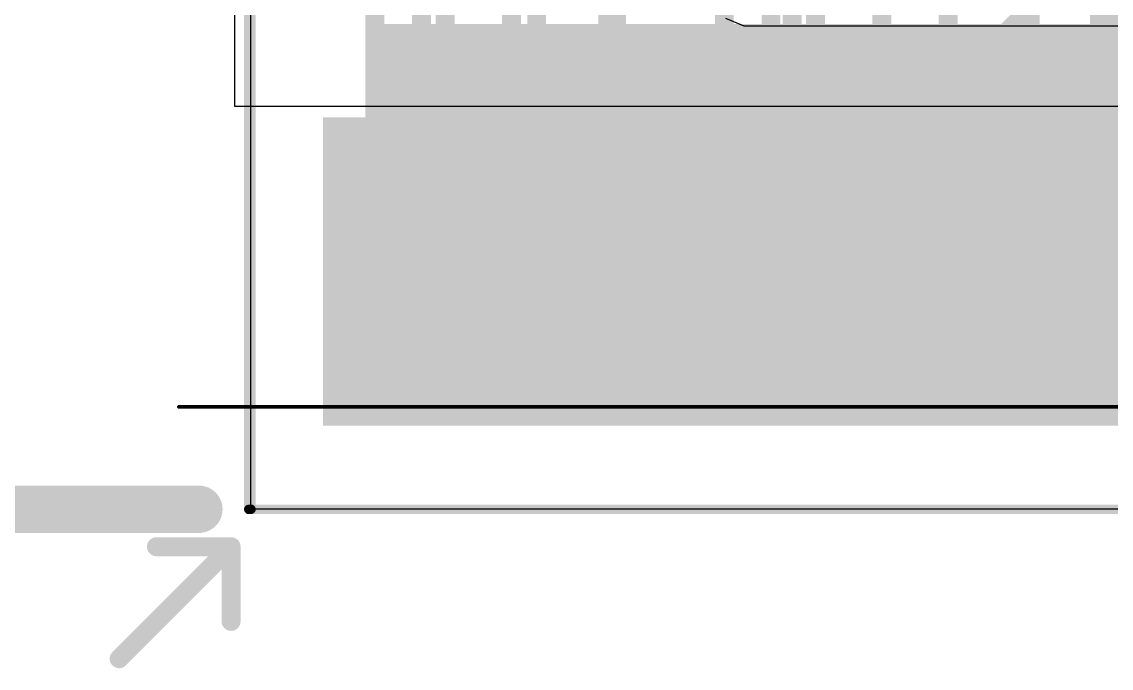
# Model space of a CAD drawing. Header units: millimetres. Extents: x 3.1 to 4.26, y 1.5 to 2.82.
# Drawn here: x 3.3339 to 3.5638, y 1.5965 to 1.7328 of the extents above; entities that cross this region are included whole.
import ezdxf

# ---------------------------------------------------------------- set-up
doc = ezdxf.new("R2010")
doc.units = ezdxf.units.MM
doc.header["$MEASUREMENT"] = 0
for name, color, linetype in [('BottomLayer', 5, 'Continuous'), ('BottomPaste', 16, 'Continuous'), ('BottomSolder', 6, 'Continuous'), ('Mechanical10', 56, 'Continuous'), ('Mechanical13', 56, 'Continuous'), ('Mechanical18', 56, 'Continuous'), ('Mechanical3', 76, 'Continuous'), ('MidLayer1', 16, 'Continuous'), ('MidLayer2', 76, 'Continuous'), ('TopLayer', 1, 'Continuous'), ('TopPaste', 8, 'Continuous'), ('TopSolder', 216, 'Continuous')]:
    doc.layers.add(name, color=color, linetype=linetype)

msp = doc.modelspace()

# ---------------------------------------------------------------- hatches: boundary and pattern name
at = {"layer": 'BottomLayer'}
for points in [[(3.4113, 1.72839), (3.42508, 1.72839), (3.42508, 1.65162), (3.4113, 1.65162)], [(3.43098, 1.72839), (3.44476, 1.72839), (3.44476, 1.65162), (3.43098, 1.65162)], [(3.45067, 1.72839), (3.46445, 1.72839), (3.46445, 1.65162), (3.45067, 1.65162)], [(3.47035, 1.72839), (3.48413, 1.72839), (3.48413, 1.65162), (3.47035, 1.65162)], [(3.49004, 1.72839), (3.50382, 1.72839), (3.50382, 1.65162), (3.49004, 1.65162)], [(3.50972, 1.72839), (3.5235, 1.72839), (3.5235, 1.65162), (3.50972, 1.65162)], [(3.52941, 1.72839), (3.54319, 1.72839), (3.54319, 1.65162), (3.52941, 1.65162)], [(3.54909, 1.72839), (3.56287, 1.72839), (3.56287, 1.65162), (3.54909, 1.65162)]]:
    msp.add_hatch(color=5, dxfattribs=at).paths.add_polyline_path(points)
at = {"layer": 'BottomPaste'}
for points in [[(3.4113, 1.72839), (3.42508, 1.72839), (3.42508, 1.65162), (3.4113, 1.65162)], [(3.43098, 1.72839), (3.44476, 1.72839), (3.44476, 1.65162), (3.43098, 1.65162)], [(3.45067, 1.72839), (3.46445, 1.72839), (3.46445, 1.65162), (3.45067, 1.65162)], [(3.47035, 1.72839), (3.48413, 1.72839), (3.48413, 1.65162), (3.47035, 1.65162)], [(3.49004, 1.72839), (3.50382, 1.72839), (3.50382, 1.65162), (3.49004, 1.65162)], [(3.50972, 1.72839), (3.5235, 1.72839), (3.5235, 1.65162), (3.50972, 1.65162)], [(3.52941, 1.72839), (3.54319, 1.72839), (3.54319, 1.65162), (3.52941, 1.65162)], [(3.54909, 1.72839), (3.56287, 1.72839), (3.56287, 1.65162), (3.54909, 1.65162)]]:
    msp.add_hatch(color=16, dxfattribs=at).paths.add_polyline_path(points)
at = {"layer": 'BottomSolder'}
for points in [[(3.4073, 1.73239), (3.42908, 1.73239), (3.42908, 1.64762), (3.4073, 1.64762)], [(3.42698, 1.73239), (3.44876, 1.73239), (3.44876, 1.64762), (3.42698, 1.64762)], [(3.44667, 1.73239), (3.46845, 1.73239), (3.46845, 1.64762), (3.44667, 1.64762)], [(3.46635, 1.73239), (3.48813, 1.73239), (3.48813, 1.64762), (3.46635, 1.64762)], [(3.48604, 1.73239), (3.50782, 1.73239), (3.50782, 1.64762), (3.48604, 1.64762)], [(3.50572, 1.73239), (3.5275, 1.73239), (3.5275, 1.64762), (3.50572, 1.64762)], [(3.52541, 1.73239), (3.54719, 1.73239), (3.54719, 1.64762), (3.52541, 1.64762)], [(3.54509, 1.73239), (3.56687, 1.73239), (3.56687, 1.64762), (3.54509, 1.64762)]]:
    msp.add_hatch(color=6, dxfattribs=at).paths.add_polyline_path(points)
at = {"layer": 'TopLayer'}
for points in [[(3.41524, 1.65162), (3.40146, 1.65162), (3.40146, 1.7087), (3.41524, 1.7087)], [(3.43492, 1.65162), (3.42114, 1.65162), (3.42114, 1.7087), (3.43492, 1.7087)], [(3.45461, 1.65162), (3.44083, 1.65162), (3.44083, 1.7087), (3.45461, 1.7087)], [(3.47429, 1.65162), (3.46051, 1.65162), (3.46051, 1.7087), (3.47429, 1.7087)], [(3.49398, 1.65162), (3.4802, 1.65162), (3.4802, 1.7087), (3.49398, 1.7087)], [(3.51366, 1.65162), (3.49988, 1.65162), (3.49988, 1.7087), (3.51366, 1.7087)], [(3.53335, 1.65162), (3.51957, 1.65162), (3.51957, 1.7087), (3.53335, 1.7087)], [(3.55303, 1.65162), (3.53925, 1.65162), (3.53925, 1.7087), (3.55303, 1.7087)], [(3.57272, 1.65162), (3.55894, 1.65162), (3.55894, 1.7087), (3.57272, 1.7087)]]:
    msp.add_hatch(color=1, dxfattribs=at).paths.add_polyline_path(points)
at = {"layer": 'TopPaste'}
for points in [[(3.41524, 1.65162), (3.40146, 1.65162), (3.40146, 1.7087), (3.41524, 1.7087)], [(3.43492, 1.65162), (3.42114, 1.65162), (3.42114, 1.7087), (3.43492, 1.7087)], [(3.45461, 1.65162), (3.44083, 1.65162), (3.44083, 1.7087), (3.45461, 1.7087)], [(3.47429, 1.65162), (3.46051, 1.65162), (3.46051, 1.7087), (3.47429, 1.7087)], [(3.49398, 1.65162), (3.4802, 1.65162), (3.4802, 1.7087), (3.49398, 1.7087)], [(3.51366, 1.65162), (3.49988, 1.65162), (3.49988, 1.7087), (3.51366, 1.7087)], [(3.53335, 1.65162), (3.51957, 1.65162), (3.51957, 1.7087), (3.53335, 1.7087)], [(3.55303, 1.65162), (3.53925, 1.65162), (3.53925, 1.7087), (3.55303, 1.7087)], [(3.57272, 1.65162), (3.55894, 1.65162), (3.55894, 1.7087), (3.57272, 1.7087)]]:
    msp.add_hatch(color=8, dxfattribs=at).paths.add_polyline_path(points)
at = {"layer": 'TopSolder'}
for points in [[(3.41924, 1.64762), (3.39746, 1.64762), (3.39746, 1.7127), (3.41924, 1.7127)], [(3.43892, 1.64762), (3.41714, 1.64762), (3.41714, 1.7127), (3.43892, 1.7127)], [(3.45861, 1.64762), (3.43683, 1.64762), (3.43683, 1.7127), (3.45861, 1.7127)], [(3.47829, 1.64762), (3.45651, 1.64762), (3.45651, 1.7127), (3.47829, 1.7127)], [(3.49798, 1.64762), (3.4762, 1.64762), (3.4762, 1.7127), (3.49798, 1.7127)], [(3.51766, 1.64762), (3.49588, 1.64762), (3.49588, 1.7127), (3.51766, 1.7127)], [(3.53735, 1.64762), (3.51557, 1.64762), (3.51557, 1.7127), (3.53735, 1.7127)], [(3.55703, 1.64762), (3.53525, 1.64762), (3.53525, 1.7127), (3.55703, 1.7127)], [(3.57672, 1.64762), (3.55494, 1.64762), (3.55494, 1.7127), (3.57672, 1.7127)]]:
    msp.add_hatch(color=216, dxfattribs=at).paths.add_polyline_path(points)

# ---------------------------------------------------------------- linework, layer by layer
at = {"layer": 'BottomLayer', "const_width": 0.004}
for points in [[(3.43723, 1.69064), (3.43723, 1.8982)], [(3.41819, 1.69), (3.41819, 1.76606)], [(3.49646, 1.69047), (3.49646, 1.7587)], [(3.48213, 1.69489), (3.48213, 1.75427)], [(3.51535, 1.69126), (3.51535, 1.7514)], [(3.54119, 1.73017), (3.56124, 1.75022)], [(3.56087, 1.73071), (3.57205, 1.74189)], [(3.45756, 1.69), (3.45756, 1.73496)], [(3.54119, 1.69489), (3.54119, 1.73017)], [(3.56087, 1.69489), (3.56087, 1.73071)], [(3.47724, 1.69), (3.48213, 1.69489)], [(3.5363, 1.69), (3.54119, 1.69489)], [(3.55598, 1.69), (3.56087, 1.69489)], [(3.43723, 1.69064), (3.43787, 1.69)], [(3.49646, 1.69047), (3.49693, 1.69)], [(3.51535, 1.69126), (3.51661, 1.69)]]:
    msp.add_lwpolyline(points, dxfattribs=at)
at = {"layer": 'BottomLayer', "const_width": 0.002}
for points in [[(3.54019, 1.73017, 1), (3.54219, 1.73017, 1)], [(3.54019, 1.73017, 1), (3.54219, 1.73017, 1)], [(3.55987, 1.73071, 1), (3.56187, 1.73071, 1)], [(3.55987, 1.73071, 1), (3.56187, 1.73071, 1)], [(3.48113, 1.69489, 1), (3.48313, 1.69489, 1)], [(3.48113, 1.69489, 1), (3.48313, 1.69489, 1)], [(3.54019, 1.69489, 1), (3.54219, 1.69489, 1)], [(3.54019, 1.69489, 1), (3.54219, 1.69489, 1)], [(3.55987, 1.69489, 1), (3.56187, 1.69489, 1)], [(3.55987, 1.69489, 1), (3.56187, 1.69489, 1)], [(3.43623, 1.69064, 1), (3.43823, 1.69064, 1)], [(3.43623, 1.69064, 1), (3.43823, 1.69064, 1)], [(3.49546, 1.69047, 1), (3.49746, 1.69047, 1)], [(3.49546, 1.69047, 1), (3.49746, 1.69047, 1)], [(3.51435, 1.69126, 1), (3.51635, 1.69126, 1)], [(3.51435, 1.69126, 1), (3.51635, 1.69126, 1)], [(3.41719, 1.69, 1), (3.41919, 1.69, 1)], [(3.43687, 1.69, 1), (3.43887, 1.69, 1)], [(3.45656, 1.69, 1), (3.45856, 1.69, 1)], [(3.47624, 1.69, 1), (3.47824, 1.69, 1)], [(3.49593, 1.69, 1), (3.49793, 1.69, 1)], [(3.51561, 1.69, 1), (3.51761, 1.69, 1)], [(3.5353, 1.69, 1), (3.5373, 1.69, 1)], [(3.55498, 1.69, 1), (3.55698, 1.69, 1)]]:
    msp.add_lwpolyline(points, format="xyb", close=True, dxfattribs=at)
at = {"layer": 'Mechanical10', "const_width": 0.002}
for points in [[(3.38223, 1.62999), (3.38223, 1.76779)], [(3.38223, 1.62999), (3.85271, 1.62999)]]:
    msp.add_lwpolyline(points, dxfattribs=at)
at = {"layer": 'Mechanical10', "const_width": 0.001}
msp.add_lwpolyline([(3.38173, 1.62999, 1), (3.38273, 1.62999, 1)], format="xyb", close=True, dxfattribs=at)
msp.add_lwpolyline([(3.38173, 1.62999, 1), (3.38273, 1.62999, 1)], format="xyb", close=True, dxfattribs=at)
at = {"layer": 'Mechanical13'}
for points, const_width in [([(3.10968, 1.62999), (3.37123, 1.62999)], 0.01), ([(3.35441, 1.59846), (3.37803, 1.62209)], 0.004), ([(3.36228, 1.62209), (3.37803, 1.62209)], 0.004), ([(3.37803, 1.60634), (3.37803, 1.62209)], 0.004)]:
    msp.add_lwpolyline(points, dxfattribs=dict(at, const_width=const_width))
for points, const_width in [([(3.36873, 1.62999, 1), (3.37373, 1.62999, 1)], 0.005), ([(3.36128, 1.62209, 1), (3.36328, 1.62209, 1)], 0.002), ([(3.37703, 1.62209, 1), (3.37903, 1.62209, 1)], 0.002), ([(3.37703, 1.62209, 1), (3.37903, 1.62209, 1)], 0.002), ([(3.37703, 1.62209, 1), (3.37903, 1.62209, 1)], 0.002), ([(3.37703, 1.60634, 1), (3.37903, 1.60634, 1)], 0.002), ([(3.35341, 1.59846, 1), (3.35541, 1.59846, 1)], 0.002)]:
    msp.add_lwpolyline(points, format="xyb", close=True, dxfattribs=dict(at, const_width=const_width))
at = {"layer": 'Mechanical18', "const_width": 0.002}
for points in [[(3.38177, 1.62996), (3.38177, 1.76776)], [(3.38177, 1.62996), (3.85224, 1.62996)]]:
    msp.add_lwpolyline(points, dxfattribs=at)
at = {"layer": 'Mechanical18', "const_width": 0.001}
msp.add_lwpolyline([(3.38127, 1.62996, 1), (3.38227, 1.62996, 1)], format="xyb", close=True, dxfattribs=at)
msp.add_lwpolyline([(3.38127, 1.62996, 1), (3.38227, 1.62996, 1)], format="xyb", close=True, dxfattribs=at)
at = {"layer": 'Mechanical3', "const_width": 0.000395}
msp.add_lwpolyline([(3.36681, 1.65161, 1), (3.36721, 1.65161, 1)], format="xyb", close=True, dxfattribs=at)
at = {"layer": 'Mechanical3', "const_width": 0.00079}
msp.add_lwpolyline([(3.36701, 1.65161), (4.19378, 1.65161)], dxfattribs=at)
at = {"layer": 'MidLayer1'}
for p, q in [((3.38223, 1.62999), (3.38223, 1.73858)), ((3.48239, 1.73357), (3.48622, 1.73199)), ((3.48622, 1.73199), (3.48622, 1.73199)), ((3.48622, 1.73199), (3.66693, 1.73199)), ((3.85271, 1.62999), (3.38223, 1.62999))]:
    msp.add_line(p, q, dxfattribs=at)
at = {"layer": 'MidLayer2'}
for p, q in [((3.38223, 1.62999), (3.38223, 1.76779)), ((3.85271, 1.62999), (3.38223, 1.62999))]:
    msp.add_line(p, q, dxfattribs=at)
at = {"layer": 'TopLayer'}
for p, q in [((3.37882, 1.71496), (3.37882, 1.78744)), ((4.16622, 1.71496), (3.37882, 1.71496))]:
    msp.add_line(p, q, dxfattribs=at)
at = {"layer": 'TopLayer', "const_width": 0.004}
for points in [[(3.44252, 1.70905), (3.44252, 1.87362)], [(3.42323, 1.68496), (3.42323, 1.85827)], [(3.45935, 1.71103), (3.45935, 1.81772)], [(3.56127, 1.68472), (3.56127, 1.81249)], [(3.49198, 1.68505), (3.49198, 1.7992)], [(3.52935, 1.68305), (3.52935, 1.78246)], [(3.50135, 1.70905), (3.50135, 1.77104)], [(3.54669, 1.68071), (3.54669, 1.76087)], [(3.40835, 1.68016), (3.40835, 1.74251)], [(3.45935, 1.71103), (3.45961, 1.71078)], [(3.44252, 1.70905), (3.44283, 1.70874)], [(3.44283, 1.68505), (3.44283, 1.70874)], [(3.45961, 1.70905), (3.45961, 1.71078)], [(3.45961, 1.70905), (3.46195, 1.7067)], [(3.50135, 1.70905), (3.50188, 1.70852)], [(3.46195, 1.7067), (3.46251, 1.7067)], [(3.46251, 1.7067), (3.4674, 1.70182)], [(3.50188, 1.68505), (3.50188, 1.70852)], [(3.4674, 1.68016), (3.4674, 1.70182)], [(3.42323, 1.68496), (3.42803, 1.68016)], [(3.44283, 1.68505), (3.44772, 1.68016)], [(3.48709, 1.68016), (3.49198, 1.68505)], [(3.50188, 1.68505), (3.50677, 1.68016)], [(3.56127, 1.68472), (3.56583, 1.68016)], [(3.52646, 1.68016), (3.52935, 1.68305)], [(3.54614, 1.68016), (3.54669, 1.68071)]]:
    msp.add_lwpolyline(points, dxfattribs=at)
at = {"layer": 'TopLayer', "const_width": 0.002}
for points in [[(3.45835, 1.71103, 1), (3.46035, 1.71103, 1)], [(3.45835, 1.71103, 1), (3.46035, 1.71103, 1)], [(3.44152, 1.70905, 1), (3.44352, 1.70905, 1)], [(3.44152, 1.70905, 1), (3.44352, 1.70905, 1)], [(3.44183, 1.70874, 1), (3.44383, 1.70874, 1)], [(3.44183, 1.70874, 1), (3.44383, 1.70874, 1)], [(3.45861, 1.71078, 1), (3.46061, 1.71078, 1)], [(3.45861, 1.71078, 1), (3.46061, 1.71078, 1)], [(3.45861, 1.70905, 1), (3.46061, 1.70905, 1)], [(3.45861, 1.70905, 1), (3.46061, 1.70905, 1)], [(3.50035, 1.70905, 1), (3.50235, 1.70905, 1)], [(3.50035, 1.70905, 1), (3.50235, 1.70905, 1)], [(3.46095, 1.7067, 1), (3.46295, 1.7067, 1)], [(3.46095, 1.7067, 1), (3.46295, 1.7067, 1)], [(3.46151, 1.7067, 1), (3.46351, 1.7067, 1)], [(3.46151, 1.7067, 1), (3.46351, 1.7067, 1)], [(3.50088, 1.70852, 1), (3.50288, 1.70852, 1)], [(3.50088, 1.70852, 1), (3.50288, 1.70852, 1)], [(3.4664, 1.70182, 1), (3.4684, 1.70182, 1)], [(3.4664, 1.70182, 1), (3.4684, 1.70182, 1)], [(3.42223, 1.68496, 1), (3.42423, 1.68496, 1)], [(3.42223, 1.68496, 1), (3.42423, 1.68496, 1)], [(3.44183, 1.68505, 1), (3.44383, 1.68505, 1)], [(3.44183, 1.68505, 1), (3.44383, 1.68505, 1)], [(3.49098, 1.68505, 1), (3.49298, 1.68505, 1)], [(3.49098, 1.68505, 1), (3.49298, 1.68505, 1)], [(3.50088, 1.68505, 1), (3.50288, 1.68505, 1)], [(3.50088, 1.68505, 1), (3.50288, 1.68505, 1)], [(3.56027, 1.68472, 1), (3.56227, 1.68472, 1)], [(3.56027, 1.68472, 1), (3.56227, 1.68472, 1)], [(3.52835, 1.68305, 1), (3.53035, 1.68305, 1)], [(3.52835, 1.68305, 1), (3.53035, 1.68305, 1)], [(3.40735, 1.68016, 1), (3.40935, 1.68016, 1)], [(3.42703, 1.68016, 1), (3.42903, 1.68016, 1)], [(3.44672, 1.68016, 1), (3.44872, 1.68016, 1)], [(3.4664, 1.68016, 1), (3.4684, 1.68016, 1)], [(3.48609, 1.68016, 1), (3.48809, 1.68016, 1)], [(3.50577, 1.68016, 1), (3.50777, 1.68016, 1)], [(3.52546, 1.68016, 1), (3.52746, 1.68016, 1)], [(3.54514, 1.68016, 1), (3.54714, 1.68016, 1)], [(3.54569, 1.68071, 1), (3.54769, 1.68071, 1)], [(3.54569, 1.68071, 1), (3.54769, 1.68071, 1)]]:
    msp.add_lwpolyline(points, format="xyb", close=True, dxfattribs=at)

doc.saveas('drawing.dxf')
